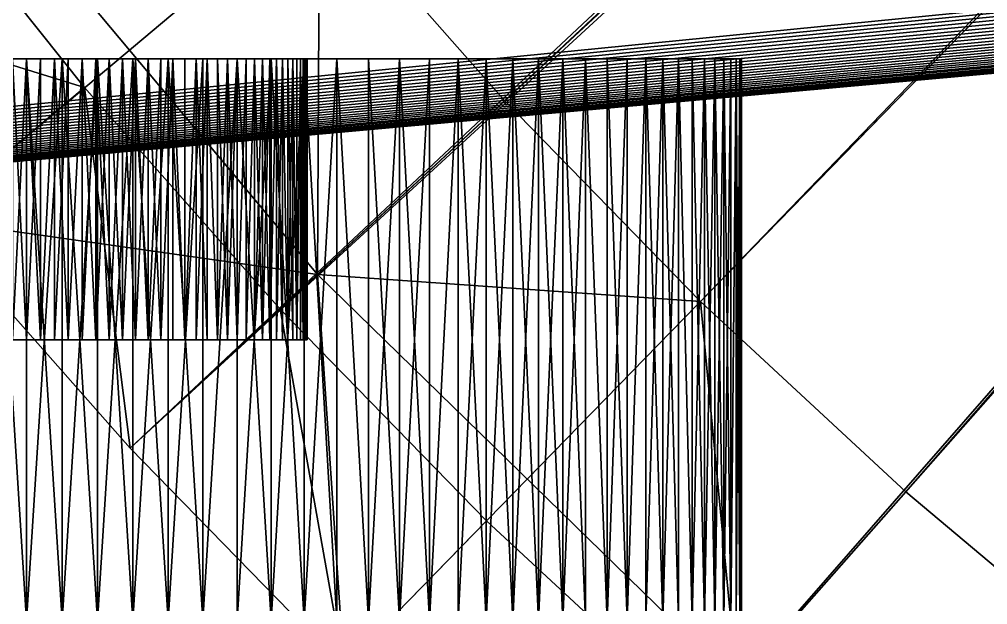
# Model space of a CAD drawing. Header units: millimetres. Extents: x 0 to 520, y -2 to 382.
# Drawn here: x 45.973 to 49.763, y 21.064 to 23.354 of the extents above; entities that cross this region are included whole.
import ezdxf

# ---------------------------------------------------------------- set-up
doc = ezdxf.new("R2010")
doc.units = ezdxf.units.MM

msp = doc.modelspace()

# ---------------------------------------------------------------- linework, layer by layer
at = {"layer": 'BRASS', "color": 52}
for points in [[(509.2, 369.2, 103), (10.8, 369.2, 103), (10.8, 10.8, 103)], [(509.2, 369.2, 103), (10.8, 10.8, 103), (509.2, 10.8, 103)], [(38.3153, 69.0037, 86), (183.401, 36.5929, 86), (20.5, 20.5, 86)], [(20.5, 20.5, 86), (183.401, 36.5929, 86), (183.4233, 36.5137, 86)], [(62.3147, 36.5859), (44.8688, 23.5087), (45.6149, 22.5731)], [(62.3147, 36.5859), (45.6149, 22.5731), (46.4068, 21.6759)], [(62.3147, 36.5859), (46.4068, 21.6759), (62.3873, 36.5036)], [(47.147, 23.8587, -14), (62.3147, 36.5859, -14), (47.8729, 23.0362, -14)], [(47.8729, 23.0362, -14), (62.3147, 36.5859, -14), (62.3873, 36.5036, -14)], [(20.5, 20.5, 86), (183.4233, 36.5137, 86), (183.4495, 36.4357, 86)], [(62.3873, 36.5036), (46.4068, 21.6759), (62.4639, 36.4251)], [(47.8729, 23.0362, -14), (62.3873, 36.5036, -14), (48.6388, 22.2509, -14)], [(48.6388, 22.2509, -14), (62.3873, 36.5036, -14), (62.4639, 36.4251, -14)], [(20.5, 20.5, 86), (183.4495, 36.4357, 86), (183.4796, 36.3591, 86)], [(62.4639, 36.4251), (46.4068, 21.6759), (47.2423, 20.8192)], [(62.4639, 36.4251), (47.2423, 20.8192), (48.1195, 20.0053)], [(62.5443, 36.3505), (62.4639, 36.4251), (48.1195, 20.0053)], [(48.6388, 22.2509, -14), (62.4639, 36.4251, -14), (49.4429, 21.5048, -14)], [(62.4639, 36.4251, -14), (62.5443, 36.3505, -14), (49.4429, 21.5048, -14)], [(20.5, 20.5, 86), (183.4796, 36.3591, 86), (183.5134, 36.2841, 86)], [(62.5443, 36.3505), (48.1195, 20.0053), (49.0362, 19.236)], [(62.6283, 36.28), (62.5443, 36.3505), (49.0362, 19.236)], [(49.4429, 21.5048, -14), (62.5443, 36.3505, -14), (50.2832, 20.7997, -14)], [(20.5, 20.5, 86), (183.5134, 36.2841, 86), (183.5509, 36.2109, 86)], [(62.6283, 36.28), (49.0362, 19.236), (49.9902, 18.5135)], [(20.5, 20.5, 86), (183.5509, 36.2109, 86), (183.5921, 36.1396, 86)], [(20.5, 20.5, 86), (183.5921, 36.1396, 86), (183.6367, 36.0705, 86)], [(20.5, 20.5, 86), (183.6367, 36.0705, 86), (183.6847, 36.0037, 86)], [(20.5, 20.5, 86), (183.6847, 36.0037, 86), (183.736, 35.9394, 86)], [(20.5, 20.5, 86), (183.736, 35.9394, 86), (183.7905, 35.8777, 86)], [(20.5, 20.5, 86), (183.7905, 35.8777, 86), (183.8479, 35.8188, 86)], [(183.8479, 35.8188, 86), (183.9082, 35.7629, 86), (20.5, 20.5, 86)], [(183.9082, 35.7629, 86), (183.9712, 35.71, 86), (20.5, 20.5, 86)], [(183.9712, 35.71, 86), (184.0368, 35.6603, 86), (20.5, 20.5, 86)], [(184.0368, 35.6603, 86), (184.1048, 35.614, 86), (20.5, 20.5, 86)], [(184.1048, 35.614, 86), (184.175, 35.5711, 86), (20.5, 20.5, 86)], [(184.175, 35.5711, 86), (184.2473, 35.5317, 86), (20.5, 20.5, 86)], [(184.2473, 35.5317, 86), (184.3214, 35.496, 86), (20.5, 20.5, 86)], [(184.3214, 35.496, 86), (184.3972, 35.4641, 86), (20.5, 20.5, 86)], [(184.3972, 35.4641, 86), (184.4745, 35.4359, 86), (20.5, 20.5, 86)], [(184.4745, 35.4359, 86), (184.5531, 35.4117, 86), (20.5, 20.5, 86)], [(184.5531, 35.4117, 86), (184.6328, 35.3914, 86), (20.5, 20.5, 86)], [(184.6328, 35.3914, 86), (184.7135, 35.3751, 86), (20.5, 20.5, 86)], [(184.7135, 35.3751, 86), (184.7948, 35.3628, 86), (20.5, 20.5, 86)], [(184.7948, 35.3628, 86), (184.8767, 35.3546, 86), (20.5, 20.5, 86)], [(184.8767, 35.3546, 86), (184.9589, 35.3505, 86), (20.5, 20.5, 86)], [(184.9589, 35.3505, 86), (185.0411, 35.3505, 86), (20.5, 20.5, 86)], [(499.5, 20.5, 86), (20.5, 20.5, 86), (185.0411, 35.3505, 86)], [(47.1398, 22.356, -13), (45.6149, 22.5731, -12), (45.666, 24.1125, -13)], [(47.1398, 22.356, -13), (45.666, 24.1125, -13), (47.147, 23.8587, -14)], [(44.8688, 23.5087, -3), (45.5065, 23.9917, -3), (46.2278, 23.0873, -3)], [(45.5065, 23.9917, -4), (44.8688, 23.5087, -4), (46.2278, 23.0873, -4)], [(45.5065, 23.9917, -3), (45.5065, 23.9917, -4), (46.2278, 23.0873, -4)], [(46.2278, 23.0873, -3), (45.5065, 23.9917, -3), (46.2278, 23.0873, -4)], [(47.1398, 22.356, -13), (47.147, 23.8587, -14), (47.8729, 23.0362, -14)], [(44.8688, 23.5087, -3), (46.2278, 23.0873, -3), (45.6149, 22.5731, -3)], [(46.2278, 23.0873, -4), (44.8688, 23.5087, -4), (45.6149, 22.5731, -4)], [(45.6149, 22.5731, -3), (46.2278, 23.0873, -3), (46.4068, 21.6759, -3)], [(46.2278, 23.0873, -4), (45.6149, 22.5731, -4), (46.4068, 21.6759, -4)], [(46.4068, 21.6759, -3), (46.2278, 23.0873, -3), (46.9932, 22.22, -3)], [(46.2278, 23.0873, -3), (46.2278, 23.0873, -4), (46.9932, 22.22, -4)], [(46.9932, 22.22, -3), (46.2278, 23.0873, -3), (46.9932, 22.22, -4)], [(46.2278, 23.0873, -4), (46.4068, 21.6759, -4), (46.9932, 22.22, -4)], [(47.1398, 22.356, -13), (47.8729, 23.0362, -14), (48.6388, 22.2509, -14)], [(45.6149, 22.5731), (45.6149, 22.5731, -3), (46.4068, 21.6759, -3)], [(46.4068, 21.6759), (45.6149, 22.5731), (46.4068, 21.6759, -3)], [(45.6149, 22.5731, -4), (45.6149, 22.5731, -12), (46.4068, 21.6759, -12)], [(46.4068, 21.6759, -4), (45.6149, 22.5731, -4), (46.4068, 21.6759, -12)], [(47.1398, 22.356, -13), (46.4068, 21.6759, -12), (45.6149, 22.5731, -12)], [(47.1398, 22.356, -13), (47.2423, 20.8192, -12), (46.4068, 21.6759, -12)], [(48.7812, 20.755, -13), (47.1398, 22.356, -13), (48.6388, 22.2509, -14)], [(48.7812, 20.755, -13), (47.2423, 20.8192, -12), (47.1398, 22.356, -13)], [(48.7812, 20.755, -13), (48.6388, 22.2509, -14), (49.4429, 21.5048, -14)], [(46.4068, 21.6759, -3), (46.9932, 22.22, -3), (47.2423, 20.8192, -3)], [(46.9932, 22.22, -4), (46.4068, 21.6759, -4), (47.2423, 20.8192, -4)], [(47.2423, 20.8192, -3), (46.9932, 22.22, -3), (47.8009, 21.3919, -3)], [(47.8009, 21.3919, -3), (46.9932, 22.22, -4), (47.8009, 21.3919, -4)], [(47.8009, 21.3919, -3), (46.9932, 22.22, -3), (46.9932, 22.22, -4)], [(46.9932, 22.22, -4), (47.2423, 20.8192, -4), (47.8009, 21.3919, -4)], [(46.4068, 21.6759), (46.4068, 21.6759, -3), (47.2423, 20.8192, -3)], [(47.2423, 20.8192), (46.4068, 21.6759), (47.2423, 20.8192, -3)], [(47.2423, 20.8192, -4), (46.4068, 21.6759, -12), (47.2423, 20.8192, -12)], [(47.2423, 20.8192, -4), (46.4068, 21.6759, -4), (46.4068, 21.6759, -12)], [(48.7812, 20.755, -13), (49.4429, 21.5048, -14), (50.2832, 20.7997, -14)], [(47.8009, 21.3919, -3), (48.6489, 20.6051, -3), (47.2423, 20.8192, -3)], [(48.6489, 20.6051, -4), (47.8009, 21.3919, -4), (47.2423, 20.8192, -4)], [(48.6489, 20.6051, -3), (47.8009, 21.3919, -4), (48.6489, 20.6051, -4)], [(48.6489, 20.6051, -3), (47.8009, 21.3919, -3), (47.8009, 21.3919, -4)]]:
    msp.add_3dface(points, dxfattribs=at)
at = {"layer": 'STEEL', "color": 8}
for points in [[(45.8604, 23.2, 42.2035), (46, 23.2, 42.2), (46, 21, 42.2)], [(45.8604, 23.2, 42.2035), (46, 21, 42.2), (45.8604, 21, 42.2035)], [(45.8604, 23.2, 47.7965), (45.8604, 21, 47.7965), (46, 21, 47.8)], [(46, 23.2, 47.8), (45.8604, 23.2, 47.7965), (46, 21, 47.8)], [(46, 23.2, 43.9), (46, 23.2, 42.2), (45.8604, 23.2, 42.2035)], [(46, 23.2, 43.9), (45.8604, 23.2, 42.2035), (45.9452, 23.2, 43.9014)], [(46, 23.2, 47.8), (45.9452, 23.2, 46.0986), (45.8604, 23.2, 47.7965)], [(46, 23.2, 47.8), (46, 23.2, 46.1), (45.9452, 23.2, 46.0986)], [(46, 23.2, 43.9), (45.9452, 23.2, 43.9014), (46, 22.1, 43.9)], [(46, 22.1, 43.9), (45.9452, 23.2, 43.9014), (45.9452, 22.1, 43.9014)], [(45.9452, 22.1, 46.0986), (46, 23.2, 46.1), (46, 22.1, 46.1)], [(45.9452, 23.2, 46.0986), (46, 23.2, 46.1), (45.9452, 22.1, 46.0986)], [(46.1396, 23.2, 47.7965), (46, 23.2, 47.8), (46, 21, 47.8)], [(46.1396, 23.2, 47.7965), (46, 21, 47.8), (46.1396, 21, 47.7965)], [(46, 23.2, 42.2), (46.1396, 23.2, 42.2035), (46.1396, 21, 42.2035)], [(46, 23.2, 42.2), (46.1396, 21, 42.2035), (46, 21, 42.2)], [(46.0548, 23.2, 43.9014), (46, 23.2, 42.2), (46, 23.2, 43.9)], [(46.0548, 23.2, 43.9014), (46.1396, 23.2, 42.2035), (46, 23.2, 42.2)], [(46, 23.2, 47.8), (46.0548, 23.2, 46.0986), (46, 23.2, 46.1)], [(46.1396, 23.2, 47.7965), (46.0548, 23.2, 46.0986), (46, 23.2, 47.8)], [(46, 23.2, 46.1), (46.0548, 23.2, 46.0986), (46, 22.1, 46.1)], [(46, 22.1, 46.1), (46.0548, 23.2, 46.0986), (46.0548, 22.1, 46.0986)], [(46.0548, 23.2, 43.9014), (46, 23.2, 43.9), (46.0548, 22.1, 43.9014)], [(46.0548, 22.1, 43.9014), (46, 23.2, 43.9), (46, 22.1, 43.9)], [(46.1095, 23.2, 43.9055), (46.1396, 23.2, 42.2035), (46.0548, 23.2, 43.9014)], [(46.2788, 23.2, 47.7861), (46.1095, 23.2, 46.0945), (46.0548, 23.2, 46.0986)], [(46.2788, 23.2, 47.7861), (46.0548, 23.2, 46.0986), (46.1396, 23.2, 47.7965)], [(46.0548, 22.1, 46.0986), (46.1095, 23.2, 46.0945), (46.1095, 22.1, 46.0945)], [(46.0548, 23.2, 46.0986), (46.1095, 23.2, 46.0945), (46.0548, 22.1, 46.0986)], [(46.1095, 22.1, 43.9055), (46.1095, 23.2, 43.9055), (46.0548, 22.1, 43.9014)], [(46.1095, 23.2, 43.9055), (46.0548, 23.2, 43.9014), (46.0548, 22.1, 43.9014)], [(46.1095, 23.2, 43.9055), (46.2788, 23.2, 42.2139), (46.1396, 23.2, 42.2035)], [(46.1639, 23.2, 43.9123), (46.2788, 23.2, 42.2139), (46.1095, 23.2, 43.9055)], [(46.4173, 23.2, 47.7687), (46.1639, 23.2, 46.0877), (46.1095, 23.2, 46.0945)], [(46.4173, 23.2, 47.7687), (46.1095, 23.2, 46.0945), (46.2788, 23.2, 47.7861)], [(46.1095, 22.1, 46.0945), (46.1639, 23.2, 46.0877), (46.1639, 22.1, 46.0877)], [(46.1095, 23.2, 46.0945), (46.1639, 23.2, 46.0877), (46.1095, 22.1, 46.0945)], [(46.1639, 22.1, 43.9123), (46.1095, 23.2, 43.9055), (46.1095, 22.1, 43.9055)], [(46.1639, 23.2, 43.9123), (46.1095, 23.2, 43.9055), (46.1639, 22.1, 43.9123)], [(46.2788, 23.2, 47.7861), (46.1396, 21, 47.7965), (46.2788, 21, 47.7861)], [(46.2788, 23.2, 47.7861), (46.1396, 23.2, 47.7965), (46.1396, 21, 47.7965)], [(46.1396, 23.2, 42.2035), (46.2788, 23.2, 42.2139), (46.2788, 21, 42.2139)], [(46.1396, 23.2, 42.2035), (46.2788, 21, 42.2139), (46.1396, 21, 42.2035)], [(46.1639, 23.2, 43.9123), (46.4173, 23.2, 42.2313), (46.2788, 23.2, 42.2139)], [(46.218, 23.2, 43.9218), (46.4173, 23.2, 42.2313), (46.1639, 23.2, 43.9123)], [(46.5548, 23.2, 47.7445), (46.218, 23.2, 46.0782), (46.1639, 23.2, 46.0877)], [(46.5548, 23.2, 47.7445), (46.1639, 23.2, 46.0877), (46.4173, 23.2, 47.7687)], [(46.1639, 22.1, 46.0877), (46.218, 23.2, 46.0782), (46.218, 22.1, 46.0782)], [(46.1639, 23.2, 46.0877), (46.218, 23.2, 46.0782), (46.1639, 22.1, 46.0877)], [(46.218, 22.1, 43.9218), (46.218, 23.2, 43.9218), (46.1639, 22.1, 43.9123)], [(46.218, 23.2, 43.9218), (46.1639, 23.2, 43.9123), (46.1639, 22.1, 43.9123)], [(46.218, 23.2, 43.9218), (46.5548, 23.2, 42.2555), (46.4173, 23.2, 42.2313)], [(46.2714, 23.2, 43.934), (46.5548, 23.2, 42.2555), (46.218, 23.2, 43.9218)], [(46.6909, 23.2, 47.7134), (46.2714, 23.2, 46.066), (46.218, 23.2, 46.0782)], [(46.6909, 23.2, 47.7134), (46.218, 23.2, 46.0782), (46.5548, 23.2, 47.7445)], [(46.218, 22.1, 46.0782), (46.2714, 23.2, 46.066), (46.2714, 22.1, 46.066)], [(46.218, 23.2, 46.0782), (46.2714, 23.2, 46.066), (46.218, 22.1, 46.0782)], [(46.2714, 22.1, 43.934), (46.218, 23.2, 43.9218), (46.218, 22.1, 43.9218)], [(46.2714, 23.2, 43.934), (46.218, 23.2, 43.9218), (46.2714, 22.1, 43.934)], [(46.2714, 23.2, 43.934), (46.6909, 23.2, 42.2866), (46.5548, 23.2, 42.2555)], [(46.3242, 23.2, 43.9489), (46.6909, 23.2, 42.2866), (46.2714, 23.2, 43.934)], [(46.8253, 23.2, 47.6756), (46.2714, 23.2, 46.066), (46.6909, 23.2, 47.7134)], [(46.8253, 23.2, 47.6756), (46.3242, 23.2, 46.0511), (46.2714, 23.2, 46.066)], [(46.2714, 22.1, 46.066), (46.3242, 23.2, 46.0511), (46.3242, 22.1, 46.0511)], [(46.2714, 23.2, 46.066), (46.3242, 23.2, 46.0511), (46.2714, 22.1, 46.066)], [(46.3242, 22.1, 43.9489), (46.2714, 23.2, 43.934), (46.2714, 22.1, 43.934)], [(46.3242, 23.2, 43.9489), (46.2714, 23.2, 43.934), (46.3242, 22.1, 43.9489)], [(46.4173, 23.2, 47.7687), (46.2788, 21, 47.7861), (46.4173, 21, 47.7687)], [(46.4173, 23.2, 47.7687), (46.2788, 23.2, 47.7861), (46.2788, 21, 47.7861)], [(46.2788, 23.2, 42.2139), (46.4173, 21, 42.2313), (46.2788, 21, 42.2139)], [(46.2788, 23.2, 42.2139), (46.4173, 23.2, 42.2313), (46.4173, 21, 42.2313)], [(46.3242, 23.2, 43.9489), (46.8253, 23.2, 42.3244), (46.6909, 23.2, 42.2866)], [(46.3762, 23.2, 43.9663), (46.8253, 23.2, 42.3244), (46.3242, 23.2, 43.9489)], [(46.8253, 23.2, 47.6756), (46.3762, 23.2, 46.0337), (46.3242, 23.2, 46.0511)], [(46.3242, 22.1, 46.0511), (46.3762, 23.2, 46.0337), (46.3762, 22.1, 46.0337)], [(46.3242, 23.2, 46.0511), (46.3762, 23.2, 46.0337), (46.3242, 22.1, 46.0511)], [(46.3762, 23.2, 43.9663), (46.3242, 23.2, 43.9489), (46.3762, 22.1, 43.9663)], [(46.3762, 22.1, 43.9663), (46.3242, 23.2, 43.9489), (46.3242, 22.1, 43.9489)], [(46.3762, 23.2, 43.9663), (46.9577, 23.2, 42.3689), (46.8253, 23.2, 42.3244)], [(46.4273, 23.2, 43.9864), (46.9577, 23.2, 42.3689), (46.3762, 23.2, 43.9663)], [(46.9577, 23.2, 47.6311), (46.3762, 23.2, 46.0337), (46.8253, 23.2, 47.6756)], [(46.9577, 23.2, 47.6311), (46.4273, 23.2, 46.0136), (46.3762, 23.2, 46.0337)], [(46.3762, 22.1, 46.0337), (46.4273, 23.2, 46.0136), (46.4273, 22.1, 46.0136)], [(46.3762, 23.2, 46.0337), (46.4273, 23.2, 46.0136), (46.3762, 22.1, 46.0337)], [(46.4273, 23.2, 43.9864), (46.3762, 23.2, 43.9663), (46.4273, 22.1, 43.9864)], [(46.4273, 22.1, 43.9864), (46.3762, 23.2, 43.9663), (46.3762, 22.1, 43.9663)], [(46.5548, 23.2, 47.7445), (46.4173, 21, 47.7687), (46.5548, 21, 47.7445)], [(46.5548, 23.2, 47.7445), (46.4173, 23.2, 47.7687), (46.4173, 21, 47.7687)], [(46.4173, 23.2, 42.2313), (46.5548, 21, 42.2555), (46.4173, 21, 42.2313)], [(46.4173, 23.2, 42.2313), (46.5548, 23.2, 42.2555), (46.5548, 21, 42.2555)], [(46.4273, 23.2, 43.9864), (47.0876, 23.2, 42.4199), (46.9577, 23.2, 42.3689)], [(46.4773, 23.2, 44.0089), (47.0876, 23.2, 42.4199), (46.4273, 23.2, 43.9864)], [(47.0876, 23.2, 47.5801), (46.4273, 23.2, 46.0136), (46.9577, 23.2, 47.6311)], [(47.2149, 23.2, 47.5227), (46.4273, 23.2, 46.0136), (47.0876, 23.2, 47.5801)], [(47.2149, 23.2, 47.5227), (46.4773, 23.2, 45.9911), (46.4273, 23.2, 46.0136)], [(46.4273, 22.1, 46.0136), (46.4773, 23.2, 45.9911), (46.4773, 22.1, 45.9911)], [(46.4273, 23.2, 46.0136), (46.4773, 23.2, 45.9911), (46.4273, 22.1, 46.0136)], [(46.4773, 23.2, 44.0089), (46.4273, 23.2, 43.9864), (46.4773, 22.1, 44.0089)], [(46.4773, 22.1, 44.0089), (46.4273, 23.2, 43.9864), (46.4273, 22.1, 43.9864)], [(46.4773, 23.2, 44.0089), (47.2149, 23.2, 42.4773), (47.0876, 23.2, 42.4199)], [(46.5261, 23.2, 44.034), (47.2149, 23.2, 42.4773), (46.4773, 23.2, 44.0089)], [(47.3391, 23.2, 47.459), (46.4773, 23.2, 45.9911), (47.2149, 23.2, 47.5227)], [(47.3391, 23.2, 47.459), (46.5261, 23.2, 45.966), (46.4773, 23.2, 45.9911)], [(46.4773, 22.1, 45.9911), (46.4773, 23.2, 45.9911), (46.5261, 22.1, 45.966)], [(46.4773, 23.2, 45.9911), (46.5261, 23.2, 45.966), (46.5261, 22.1, 45.966)], [(46.5261, 22.1, 44.034), (46.5261, 23.2, 44.034), (46.4773, 22.1, 44.0089)], [(46.5261, 23.2, 44.034), (46.4773, 23.2, 44.0089), (46.4773, 22.1, 44.0089)], [(46.5261, 23.2, 44.034), (47.3391, 23.2, 42.541), (47.2149, 23.2, 42.4773)], [(46.5736, 23.2, 44.0614), (47.3391, 23.2, 42.541), (46.5261, 23.2, 44.034)], [(47.3391, 23.2, 47.459), (46.5736, 23.2, 45.9386), (46.5261, 23.2, 45.966)], [(46.5261, 23.2, 45.966), (46.5736, 23.2, 45.9386), (46.5261, 22.1, 45.966)], [(46.5261, 22.1, 45.966), (46.5736, 23.2, 45.9386), (46.5736, 22.1, 45.9386)], [(46.5736, 22.1, 44.0614), (46.5736, 23.2, 44.0614), (46.5261, 22.1, 44.034)], [(46.5736, 23.2, 44.0614), (46.5261, 23.2, 44.034), (46.5261, 22.1, 44.034)], [(46.6909, 23.2, 47.7134), (46.5548, 21, 47.7445), (46.6909, 21, 47.7134)], [(46.6909, 23.2, 47.7134), (46.5548, 23.2, 47.7445), (46.5548, 21, 47.7445)], [(46.5548, 23.2, 42.2555), (46.6909, 21, 42.2866), (46.5548, 21, 42.2555)], [(46.5548, 23.2, 42.2555), (46.6909, 23.2, 42.2866), (46.6909, 21, 42.2866)], [(46.5736, 23.2, 44.0614), (47.5773, 23.2, 42.6865), (47.46, 23.2, 42.6108)], [(46.5736, 23.2, 44.0614), (47.46, 23.2, 42.6108), (47.3391, 23.2, 42.541)], [(46.6197, 23.2, 44.0911), (47.5773, 23.2, 42.6865), (46.5736, 23.2, 44.0614)], [(47.46, 23.2, 47.3892), (46.5736, 23.2, 45.9386), (47.3391, 23.2, 47.459)], [(47.5773, 23.2, 47.3135), (46.5736, 23.2, 45.9386), (47.46, 23.2, 47.3892)], [(47.5773, 23.2, 47.3135), (46.6197, 23.2, 45.9089), (46.5736, 23.2, 45.9386)], [(46.5736, 22.1, 45.9386), (46.5736, 23.2, 45.9386), (46.6197, 22.1, 45.9089)], [(46.5736, 23.2, 45.9386), (46.6197, 23.2, 45.9089), (46.6197, 22.1, 45.9089)], [(46.6197, 23.2, 44.0911), (46.5736, 23.2, 44.0614), (46.6197, 22.1, 44.0911)], [(46.6197, 22.1, 44.0911), (46.5736, 23.2, 44.0614), (46.5736, 22.1, 44.0614)], [(46.6642, 23.2, 44.1232), (47.5773, 23.2, 42.6865), (46.6197, 23.2, 44.0911)], [(47.5773, 23.2, 47.3135), (46.6642, 23.2, 45.8768), (46.6197, 23.2, 45.9089)], [(46.6197, 23.2, 45.9089), (46.6642, 23.2, 45.8768), (46.6197, 22.1, 45.9089)], [(46.6197, 22.1, 45.9089), (46.6642, 23.2, 45.8768), (46.6642, 22.1, 45.8768)], [(46.6642, 22.1, 44.1232), (46.6642, 23.2, 44.1232), (46.6197, 22.1, 44.0911)], [(46.6642, 23.2, 44.1232), (46.6197, 23.2, 44.0911), (46.6197, 22.1, 44.0911)], [(46.6642, 23.2, 44.1232), (47.6907, 23.2, 42.768), (47.5773, 23.2, 42.6865)], [(46.7071, 23.2, 44.1574), (47.6907, 23.2, 42.768), (46.6642, 23.2, 44.1232)], [(47.6907, 23.2, 47.232), (46.7071, 23.2, 45.8426), (46.6642, 23.2, 45.8768)], [(47.6907, 23.2, 47.232), (46.6642, 23.2, 45.8768), (47.5773, 23.2, 47.3135)], [(46.6642, 23.2, 45.8768), (46.7071, 23.2, 45.8426), (46.6642, 22.1, 45.8768)], [(46.6642, 22.1, 45.8768), (46.7071, 23.2, 45.8426), (46.7071, 22.1, 45.8426)], [(46.7071, 23.2, 44.1574), (46.6642, 23.2, 44.1232), (46.7071, 22.1, 44.1574)], [(46.7071, 22.1, 44.1574), (46.6642, 23.2, 44.1232), (46.6642, 22.1, 44.1232)], [(46.8253, 23.2, 47.6756), (46.6909, 21, 47.7134), (46.8253, 21, 47.6756)], [(46.8253, 23.2, 47.6756), (46.6909, 23.2, 47.7134), (46.6909, 21, 47.7134)], [(46.8253, 23.2, 42.3244), (46.8253, 21, 42.3244), (46.6909, 21, 42.2866)], [(46.6909, 23.2, 42.2866), (46.8253, 23.2, 42.3244), (46.6909, 21, 42.2866)], [(46.7071, 23.2, 44.1574), (47.7998, 23.2, 42.8551), (47.6907, 23.2, 42.768)], [(46.7482, 23.2, 44.1936), (47.7998, 23.2, 42.8551), (46.7071, 23.2, 44.1574)], [(47.7998, 23.2, 47.1449), (46.7071, 23.2, 45.8426), (47.6907, 23.2, 47.232)], [(47.9045, 23.2, 47.0525), (46.7482, 23.2, 45.8064), (46.7071, 23.2, 45.8426)], [(47.9045, 23.2, 47.0525), (46.7071, 23.2, 45.8426), (47.7998, 23.2, 47.1449)], [(46.7071, 22.1, 45.8426), (46.7071, 23.2, 45.8426), (46.7482, 22.1, 45.8064)], [(46.7071, 23.2, 45.8426), (46.7482, 23.2, 45.8064), (46.7482, 22.1, 45.8064)], [(46.7482, 23.2, 44.1936), (46.7071, 23.2, 44.1574), (46.7482, 22.1, 44.1936)], [(46.7482, 22.1, 44.1936), (46.7071, 23.2, 44.1574), (46.7071, 22.1, 44.1574)], [(46.7482, 23.2, 44.1936), (47.9045, 23.2, 42.9475), (47.7998, 23.2, 42.8551)], [(46.7875, 23.2, 44.2319), (47.9045, 23.2, 42.9475), (46.7482, 23.2, 44.1936)], [(48.0044, 23.2, 46.9551), (46.7875, 23.2, 45.7681), (46.7482, 23.2, 45.8064)], [(48.0044, 23.2, 46.9551), (46.7482, 23.2, 45.8064), (47.9045, 23.2, 47.0525)], [(46.7482, 23.2, 45.8064), (46.7875, 23.2, 45.7681), (46.7482, 22.1, 45.8064)], [(46.7482, 22.1, 45.8064), (46.7875, 23.2, 45.7681), (46.7875, 22.1, 45.7681)], [(46.7875, 23.2, 44.2319), (46.7482, 23.2, 44.1936), (46.7875, 22.1, 44.2319)], [(46.7875, 22.1, 44.2319), (46.7482, 23.2, 44.1936), (46.7482, 22.1, 44.1936)], [(48.0044, 23.2, 43.0449), (47.9045, 23.2, 42.9475), (46.7875, 23.2, 44.2319)], [(48.0994, 23.2, 43.1473), (48.0044, 23.2, 43.0449), (46.7875, 23.2, 44.2319)], [(48.0994, 23.2, 43.1473), (46.7875, 23.2, 44.2319), (46.8248, 23.2, 44.2721)], [(48.0994, 23.2, 46.8527), (46.8248, 23.2, 45.7279), (46.7875, 23.2, 45.7681)], [(48.0044, 23.2, 46.9551), (48.0994, 23.2, 46.8527), (46.7875, 23.2, 45.7681)], [(46.7875, 23.2, 45.7681), (46.8248, 23.2, 45.7279), (46.7875, 22.1, 45.7681)], [(46.7875, 22.1, 45.7681), (46.8248, 23.2, 45.7279), (46.8248, 22.1, 45.7279)], [(46.8248, 23.2, 44.2721), (46.7875, 23.2, 44.2319), (46.8248, 22.1, 44.2721)], [(46.8248, 22.1, 44.2721), (46.7875, 23.2, 44.2319), (46.7875, 22.1, 44.2319)], [(48.1891, 23.2, 43.2542), (48.0994, 23.2, 43.1473), (46.8248, 23.2, 44.2721)], [(48.1891, 23.2, 43.2542), (46.8248, 23.2, 44.2721), (46.86, 23.2, 44.3142)], [(48.0994, 23.2, 46.8527), (46.86, 23.2, 45.6858), (46.8248, 23.2, 45.7279)], [(46.8248, 23.2, 45.7279), (46.86, 23.2, 45.6858), (46.8248, 22.1, 45.7279)], [(46.8248, 22.1, 45.7279), (46.86, 23.2, 45.6858), (46.86, 22.1, 45.6858)], [(46.86, 22.1, 44.3142), (46.86, 23.2, 44.3142), (46.8248, 22.1, 44.2721)], [(46.86, 23.2, 44.3142), (46.8248, 23.2, 44.2721), (46.8248, 22.1, 44.2721)], [(46.9577, 23.2, 47.6311), (46.8253, 21, 47.6756), (46.9577, 21, 47.6311)], [(46.9577, 23.2, 47.6311), (46.8253, 23.2, 47.6756), (46.8253, 21, 47.6756)], [(46.8253, 23.2, 42.3244), (46.9577, 23.2, 42.3689), (46.9577, 21, 42.3689)], [(46.8253, 23.2, 42.3244), (46.9577, 21, 42.3689), (46.8253, 21, 42.3244)], [(48.1891, 23.2, 43.2542), (46.86, 23.2, 44.3142), (46.8931, 23.2, 44.3579)], [(48.1891, 23.2, 46.7458), (46.8931, 23.2, 45.6421), (46.86, 23.2, 45.6858)], [(48.0994, 23.2, 46.8527), (48.1891, 23.2, 46.7458), (46.86, 23.2, 45.6858)], [(46.86, 23.2, 45.6858), (46.8931, 23.2, 45.6421), (46.86, 22.1, 45.6858)], [(46.86, 22.1, 45.6858), (46.8931, 23.2, 45.6421), (46.8931, 22.1, 45.6421)], [(46.8931, 22.1, 44.3579), (46.8931, 23.2, 44.3579), (46.86, 22.1, 44.3142)], [(46.8931, 23.2, 44.3579), (46.86, 23.2, 44.3142), (46.86, 22.1, 44.3142)], [(48.2734, 23.2, 43.3655), (48.1891, 23.2, 43.2542), (46.8931, 23.2, 44.3579)], [(48.2734, 23.2, 43.3655), (46.8931, 23.2, 44.3579), (46.924, 23.2, 44.4032)], [(48.2734, 23.2, 46.6345), (46.924, 23.2, 45.5968), (46.8931, 23.2, 45.6421)], [(48.1891, 23.2, 46.7458), (48.2734, 23.2, 46.6345), (46.8931, 23.2, 45.6421)], [(46.8931, 23.2, 45.6421), (46.924, 23.2, 45.5968), (46.8931, 22.1, 45.6421)], [(46.8931, 22.1, 45.6421), (46.924, 23.2, 45.5968), (46.924, 22.1, 45.5968)], [(46.924, 23.2, 44.4032), (46.8931, 23.2, 44.3579), (46.924, 22.1, 44.4032)], [(46.924, 22.1, 44.4032), (46.8931, 23.2, 44.3579), (46.8931, 22.1, 44.3579)], [(48.3521, 23.2, 43.4809), (48.2734, 23.2, 43.3655), (46.924, 23.2, 44.4032)], [(48.3521, 23.2, 43.4809), (46.924, 23.2, 44.4032), (46.9526, 23.2, 44.45)], [(48.3521, 23.2, 46.5191), (46.9526, 23.2, 45.55), (46.924, 23.2, 45.5968)], [(48.2734, 23.2, 46.6345), (48.3521, 23.2, 46.5191), (46.924, 23.2, 45.5968)], [(46.924, 23.2, 45.5968), (46.9526, 23.2, 45.55), (46.924, 22.1, 45.5968)], [(46.924, 22.1, 45.5968), (46.9526, 23.2, 45.55), (46.9526, 22.1, 45.55)], [(46.9526, 23.2, 44.45), (46.924, 23.2, 44.4032), (46.9526, 22.1, 44.45)], [(46.9526, 22.1, 44.45), (46.924, 23.2, 44.4032), (46.924, 22.1, 44.4032)], [(48.4249, 23.2, 43.6), (48.3521, 23.2, 43.4809), (46.9526, 23.2, 44.45)], [(48.4916, 23.2, 43.7226), (46.9526, 23.2, 44.45), (46.9789, 23.2, 44.4982)], [(48.4916, 23.2, 43.7226), (48.4249, 23.2, 43.6), (46.9526, 23.2, 44.45)], [(48.4916, 23.2, 46.2774), (46.9789, 23.2, 45.5018), (46.9526, 23.2, 45.55)], [(48.4249, 23.2, 46.4), (48.4916, 23.2, 46.2774), (46.9526, 23.2, 45.55)], [(48.3521, 23.2, 46.5191), (48.4249, 23.2, 46.4), (46.9526, 23.2, 45.55)], [(46.9526, 23.2, 45.55), (46.9789, 23.2, 45.5018), (46.9526, 22.1, 45.55)], [(46.9526, 22.1, 45.55), (46.9789, 23.2, 45.5018), (46.9789, 22.1, 45.5018)], [(46.9789, 22.1, 44.4982), (46.9789, 23.2, 44.4982), (46.9526, 22.1, 44.45)], [(46.9789, 23.2, 44.4982), (46.9526, 23.2, 44.45), (46.9526, 22.1, 44.45)], [(47.0876, 23.2, 47.5801), (46.9577, 21, 47.6311), (47.0876, 21, 47.5801)], [(47.0876, 23.2, 47.5801), (46.9577, 23.2, 47.6311), (46.9577, 21, 47.6311)], [(46.9577, 23.2, 42.3689), (47.0876, 23.2, 42.4199), (47.0876, 21, 42.4199)], [(46.9577, 23.2, 42.3689), (47.0876, 21, 42.4199), (46.9577, 21, 42.3689)], [(48.5522, 23.2, 43.8484), (46.9789, 23.2, 44.4982), (47.0027, 23.2, 44.5476)], [(48.5522, 23.2, 43.8484), (48.4916, 23.2, 43.7226), (46.9789, 23.2, 44.4982)], [(48.4916, 23.2, 46.2774), (47.0027, 23.2, 45.4524), (46.9789, 23.2, 45.5018)], [(46.9789, 22.1, 45.5018), (47.0027, 23.2, 45.4524), (47.0027, 22.1, 45.4524)], [(46.9789, 23.2, 45.5018), (47.0027, 23.2, 45.4524), (46.9789, 22.1, 45.5018)], [(47.0027, 23.2, 44.5476), (46.9789, 23.2, 44.4982), (47.0027, 22.1, 44.5476)], [(47.0027, 22.1, 44.5476), (46.9789, 23.2, 44.4982), (46.9789, 22.1, 44.4982)], [(48.5522, 23.2, 43.8484), (47.0027, 23.2, 44.5476), (47.024, 23.2, 44.5981)], [(48.5522, 23.2, 46.1516), (47.024, 23.2, 45.4019), (47.0027, 23.2, 45.4524)], [(48.4916, 23.2, 46.2774), (48.5522, 23.2, 46.1516), (47.0027, 23.2, 45.4524)], [(47.0027, 22.1, 45.4524), (47.0027, 23.2, 45.4524), (47.024, 22.1, 45.4019)], [(47.0027, 23.2, 45.4524), (47.024, 23.2, 45.4019), (47.024, 22.1, 45.4019)], [(47.024, 23.2, 44.5981), (47.0027, 23.2, 44.5476), (47.024, 22.1, 44.5981)], [(47.024, 22.1, 44.5981), (47.0027, 23.2, 44.5476), (47.0027, 22.1, 44.5476)], [(48.6064, 23.2, 43.977), (48.5522, 23.2, 43.8484), (47.024, 23.2, 44.5981)], [(48.6542, 23.2, 44.1082), (47.024, 23.2, 44.5981), (47.0427, 23.2, 44.6497)], [(48.6542, 23.2, 44.1082), (48.6064, 23.2, 43.977), (47.024, 23.2, 44.5981)], [(48.6064, 23.2, 46.023), (47.0427, 23.2, 45.3503), (47.024, 23.2, 45.4019)], [(48.5522, 23.2, 46.1516), (48.6064, 23.2, 46.023), (47.024, 23.2, 45.4019)], [(47.024, 22.1, 45.4019), (47.024, 23.2, 45.4019), (47.0427, 22.1, 45.3503)], [(47.024, 23.2, 45.4019), (47.0427, 23.2, 45.3503), (47.0427, 22.1, 45.3503)], [(47.0427, 22.1, 44.6497), (47.0427, 23.2, 44.6497), (47.024, 22.1, 44.5981)], [(47.0427, 23.2, 44.6497), (47.024, 23.2, 44.5981), (47.024, 22.1, 44.5981)], [(48.6953, 23.2, 44.2416), (47.0427, 23.2, 44.6497), (47.0589, 23.2, 44.7021)], [(48.6953, 23.2, 44.2416), (48.6542, 23.2, 44.1082), (47.0427, 23.2, 44.6497)], [(48.6953, 23.2, 45.7584), (47.0589, 23.2, 45.2979), (47.0427, 23.2, 45.3503)], [(48.6542, 23.2, 45.8918), (48.6953, 23.2, 45.7584), (47.0427, 23.2, 45.3503)], [(48.6064, 23.2, 46.023), (48.6542, 23.2, 45.8918), (47.0427, 23.2, 45.3503)], [(47.0427, 22.1, 45.3503), (47.0427, 23.2, 45.3503), (47.0589, 22.1, 45.2979)], [(47.0427, 23.2, 45.3503), (47.0589, 23.2, 45.2979), (47.0589, 22.1, 45.2979)], [(47.0589, 23.2, 44.7021), (47.0427, 23.2, 44.6497), (47.0589, 22.1, 44.7021)], [(47.0589, 22.1, 44.7021), (47.0427, 23.2, 44.6497), (47.0427, 22.1, 44.6497)], [(48.7298, 23.2, 44.3769), (47.0589, 23.2, 44.7021), (47.0724, 23.2, 44.7552)], [(48.7298, 23.2, 44.3769), (48.6953, 23.2, 44.2416), (47.0589, 23.2, 44.7021)], [(48.7298, 23.2, 45.6231), (47.0724, 23.2, 45.2448), (47.0589, 23.2, 45.2979)], [(48.6953, 23.2, 45.7584), (48.7298, 23.2, 45.6231), (47.0589, 23.2, 45.2979)], [(47.0589, 22.1, 45.2979), (47.0724, 23.2, 45.2448), (47.0724, 22.1, 45.2448)], [(47.0589, 23.2, 45.2979), (47.0724, 23.2, 45.2448), (47.0589, 22.1, 45.2979)], [(47.0724, 22.1, 44.7552), (47.0724, 23.2, 44.7552), (47.0589, 22.1, 44.7021)], [(47.0724, 23.2, 44.7552), (47.0589, 23.2, 44.7021), (47.0589, 22.1, 44.7021)], [(48.7575, 23.2, 44.5138), (47.0724, 23.2, 44.7552), (47.0833, 23.2, 44.809)], [(48.7575, 23.2, 44.5138), (48.7298, 23.2, 44.3769), (47.0724, 23.2, 44.7552)], [(48.7575, 23.2, 45.4862), (47.0833, 23.2, 45.191), (47.0724, 23.2, 45.2448)], [(48.7298, 23.2, 45.6231), (48.7575, 23.2, 45.4862), (47.0724, 23.2, 45.2448)], [(47.0724, 22.1, 45.2448), (47.0833, 23.2, 45.191), (47.0833, 22.1, 45.191)], [(47.0724, 23.2, 45.2448), (47.0833, 23.2, 45.191), (47.0724, 22.1, 45.2448)], [(47.0833, 22.1, 44.809), (47.0724, 23.2, 44.7552), (47.0724, 22.1, 44.7552)], [(47.0833, 23.2, 44.809), (47.0724, 23.2, 44.7552), (47.0833, 22.1, 44.809)], [(48.7783, 23.2, 44.6518), (47.0833, 23.2, 44.809), (47.0915, 23.2, 44.8632)], [(48.7783, 23.2, 44.6518), (48.7575, 23.2, 44.5138), (47.0833, 23.2, 44.809)], [(48.7783, 23.2, 45.3482), (47.0915, 23.2, 45.1368), (47.0833, 23.2, 45.191)], [(48.7575, 23.2, 45.4862), (48.7783, 23.2, 45.3482), (47.0833, 23.2, 45.191)], [(47.0833, 22.1, 45.191), (47.0915, 23.2, 45.1368), (47.0915, 22.1, 45.1368)], [(47.0833, 23.2, 45.191), (47.0915, 23.2, 45.1368), (47.0833, 22.1, 45.191)], [(47.0915, 22.1, 44.8632), (47.0833, 23.2, 44.809), (47.0833, 22.1, 44.809)], [(47.0915, 23.2, 44.8632), (47.0833, 23.2, 44.809), (47.0915, 22.1, 44.8632)], [(47.2149, 23.2, 47.5227), (47.0876, 21, 47.5801), (47.2149, 21, 47.5227)], [(47.2149, 23.2, 47.5227), (47.0876, 23.2, 47.5801), (47.0876, 21, 47.5801)], [(47.0876, 23.2, 42.4199), (47.2149, 23.2, 42.4773), (47.2149, 21, 42.4773)], [(47.0876, 23.2, 42.4199), (47.2149, 21, 42.4773), (47.0876, 21, 42.4199)], [(48.7783, 23.2, 44.6518), (47.0915, 23.2, 44.8632), (47.0969, 23.2, 44.9178)], [(48.7922, 23.2, 45.2092), (47.0969, 23.2, 45.0822), (47.0915, 23.2, 45.1368)], [(48.7783, 23.2, 45.3482), (48.7922, 23.2, 45.2092), (47.0915, 23.2, 45.1368)], [(47.0915, 22.1, 45.1368), (47.0969, 23.2, 45.0822), (47.0969, 22.1, 45.0822)], [(47.0915, 23.2, 45.1368), (47.0969, 23.2, 45.0822), (47.0915, 22.1, 45.1368)], [(47.0969, 22.1, 44.9178), (47.0969, 23.2, 44.9178), (47.0915, 22.1, 44.8632)], [(47.0969, 23.2, 44.9178), (47.0915, 23.2, 44.8632), (47.0915, 22.1, 44.8632)], [(48.7922, 23.2, 44.7908), (48.7783, 23.2, 44.6518), (47.0969, 23.2, 44.9178)], [(48.7991, 23.2, 44.9302), (47.0969, 23.2, 44.9178), (47.0997, 23.2, 44.9726)], [(48.7991, 23.2, 44.9302), (48.7922, 23.2, 44.7908), (47.0969, 23.2, 44.9178)], [(48.7991, 23.2, 45.0698), (47.0997, 23.2, 45.0274), (47.0969, 23.2, 45.0822)], [(48.7922, 23.2, 45.2092), (48.7991, 23.2, 45.0698), (47.0969, 23.2, 45.0822)], [(47.0969, 22.1, 45.0822), (47.0997, 23.2, 45.0274), (47.0997, 22.1, 45.0274)], [(47.0969, 23.2, 45.0822), (47.0997, 23.2, 45.0274), (47.0969, 22.1, 45.0822)], [(47.0997, 22.1, 44.9726), (47.0969, 23.2, 44.9178), (47.0969, 22.1, 44.9178)], [(47.0997, 23.2, 44.9726), (47.0969, 23.2, 44.9178), (47.0997, 22.1, 44.9726)], [(48.7991, 23.2, 44.9302), (47.0997, 23.2, 44.9726), (47.0997, 23.2, 45.0274)], [(48.7991, 23.2, 45.0698), (48.7991, 23.2, 44.9302), (47.0997, 23.2, 45.0274)], [(47.0997, 22.1, 45.0274), (47.0997, 23.2, 44.9726), (47.0997, 22.1, 44.9726)], [(47.0997, 23.2, 45.0274), (47.0997, 23.2, 44.9726), (47.0997, 22.1, 45.0274)], [(47.2149, 23.2, 47.5227), (47.2149, 21, 47.5227), (47.3391, 21, 47.459)], [(47.3391, 23.2, 47.459), (47.2149, 23.2, 47.5227), (47.3391, 21, 47.459)], [(47.2149, 23.2, 42.4773), (47.3391, 23.2, 42.541), (47.3391, 21, 42.541)], [(47.2149, 23.2, 42.4773), (47.3391, 21, 42.541), (47.2149, 21, 42.4773)], [(47.46, 23.2, 47.3892), (47.3391, 23.2, 47.459), (47.3391, 21, 47.459)], [(47.46, 23.2, 47.3892), (47.3391, 21, 47.459), (47.46, 21, 47.3892)], [(47.3391, 23.2, 42.541), (47.46, 23.2, 42.6108), (47.46, 21, 42.6108)], [(47.3391, 23.2, 42.541), (47.46, 21, 42.6108), (47.3391, 21, 42.541)], [(47.5773, 23.2, 47.3135), (47.46, 23.2, 47.3892), (47.46, 21, 47.3892)], [(47.5773, 23.2, 47.3135), (47.46, 21, 47.3892), (47.5773, 21, 47.3135)], [(47.46, 23.2, 42.6108), (47.5773, 23.2, 42.6865), (47.5773, 21, 42.6865)], [(47.46, 23.2, 42.6108), (47.5773, 21, 42.6865), (47.46, 21, 42.6108)], [(47.6907, 23.2, 47.232), (47.5773, 23.2, 47.3135), (47.5773, 21, 47.3135)], [(47.6907, 23.2, 47.232), (47.5773, 21, 47.3135), (47.6907, 21, 47.232)], [(47.6907, 23.2, 42.768), (47.6907, 21, 42.768), (47.5773, 21, 42.6865)], [(47.5773, 23.2, 42.6865), (47.6907, 23.2, 42.768), (47.5773, 21, 42.6865)], [(47.7998, 23.2, 47.1449), (47.6907, 23.2, 47.232), (47.6907, 21, 47.232)], [(47.7998, 23.2, 47.1449), (47.6907, 21, 47.232), (47.7998, 21, 47.1449)], [(47.6907, 23.2, 42.768), (47.7998, 23.2, 42.8551), (47.7998, 21, 42.8551)], [(47.6907, 23.2, 42.768), (47.7998, 21, 42.8551), (47.6907, 21, 42.768)], [(47.7998, 23.2, 47.1449), (47.7998, 21, 47.1449), (47.9045, 21, 47.0525)], [(47.9045, 23.2, 47.0525), (47.7998, 23.2, 47.1449), (47.9045, 21, 47.0525)], [(47.9045, 23.2, 42.9475), (47.9045, 21, 42.9475), (47.7998, 21, 42.8551)], [(47.7998, 23.2, 42.8551), (47.9045, 23.2, 42.9475), (47.7998, 21, 42.8551)], [(48.0044, 23.2, 46.9551), (47.9045, 23.2, 47.0525), (47.9045, 21, 47.0525)], [(48.0044, 23.2, 46.9551), (47.9045, 21, 47.0525), (48.0044, 21, 46.9551)], [(47.9045, 23.2, 42.9475), (48.0044, 23.2, 43.0449), (48.0044, 21, 43.0449)], [(47.9045, 23.2, 42.9475), (48.0044, 21, 43.0449), (47.9045, 21, 42.9475)], [(48.0994, 23.2, 46.8527), (48.0044, 23.2, 46.9551), (48.0044, 21, 46.9551)], [(48.0994, 23.2, 46.8527), (48.0044, 21, 46.9551), (48.0994, 21, 46.8527)], [(48.0044, 23.2, 43.0449), (48.0994, 23.2, 43.1473), (48.0994, 21, 43.1473)], [(48.0044, 23.2, 43.0449), (48.0994, 21, 43.1473), (48.0044, 21, 43.0449)], [(48.1891, 23.2, 46.7458), (48.0994, 23.2, 46.8527), (48.0994, 21, 46.8527)], [(48.1891, 23.2, 46.7458), (48.0994, 21, 46.8527), (48.1891, 21, 46.7458)], [(48.0994, 23.2, 43.1473), (48.1891, 23.2, 43.2542), (48.1891, 21, 43.2542)], [(48.0994, 23.2, 43.1473), (48.1891, 21, 43.2542), (48.0994, 21, 43.1473)], [(48.1891, 23.2, 46.7458), (48.1891, 21, 46.7458), (48.2734, 21, 46.6345)], [(48.2734, 23.2, 46.6345), (48.1891, 23.2, 46.7458), (48.2734, 21, 46.6345)], [(48.1891, 23.2, 43.2542), (48.2734, 23.2, 43.3655), (48.2734, 21, 43.3655)], [(48.1891, 23.2, 43.2542), (48.2734, 21, 43.3655), (48.1891, 21, 43.2542)], [(48.3521, 23.2, 46.5191), (48.2734, 23.2, 46.6345), (48.2734, 21, 46.6345)], [(48.3521, 23.2, 46.5191), (48.2734, 21, 46.6345), (48.3521, 21, 46.5191)], [(48.2734, 23.2, 43.3655), (48.3521, 23.2, 43.4809), (48.3521, 21, 43.4809)], [(48.2734, 23.2, 43.3655), (48.3521, 21, 43.4809), (48.2734, 21, 43.3655)], [(48.4249, 23.2, 46.4), (48.3521, 23.2, 46.5191), (48.3521, 21, 46.5191)], [(48.4249, 23.2, 46.4), (48.3521, 21, 46.5191), (48.4249, 21, 46.4)], [(48.4249, 23.2, 43.6), (48.4249, 21, 43.6), (48.3521, 21, 43.4809)], [(48.3521, 23.2, 43.4809), (48.4249, 23.2, 43.6), (48.3521, 21, 43.4809)], [(48.4916, 23.2, 46.2774), (48.4249, 23.2, 46.4), (48.4249, 21, 46.4)], [(48.4916, 23.2, 46.2774), (48.4249, 21, 46.4), (48.4916, 21, 46.2774)], [(48.4249, 23.2, 43.6), (48.4916, 23.2, 43.7226), (48.4916, 21, 43.7226)], [(48.4249, 23.2, 43.6), (48.4916, 21, 43.7226), (48.4249, 21, 43.6)], [(48.5522, 23.2, 46.1516), (48.4916, 21, 46.2774), (48.5522, 21, 46.1516)], [(48.5522, 23.2, 46.1516), (48.4916, 23.2, 46.2774), (48.4916, 21, 46.2774)], [(48.4916, 23.2, 43.7226), (48.5522, 23.2, 43.8484), (48.5522, 21, 43.8484)], [(48.4916, 23.2, 43.7226), (48.5522, 21, 43.8484), (48.4916, 21, 43.7226)], [(48.5522, 23.2, 46.1516), (48.5522, 21, 46.1516), (48.6064, 21, 46.023)], [(48.6064, 23.2, 46.023), (48.5522, 23.2, 46.1516), (48.6064, 21, 46.023)], [(48.5522, 23.2, 43.8484), (48.6064, 23.2, 43.977), (48.6064, 21, 43.977)], [(48.5522, 23.2, 43.8484), (48.6064, 21, 43.977), (48.5522, 21, 43.8484)], [(48.6542, 23.2, 45.8918), (48.6064, 21, 46.023), (48.6542, 21, 45.8918)], [(48.6542, 23.2, 45.8918), (48.6064, 23.2, 46.023), (48.6064, 21, 46.023)], [(48.6064, 23.2, 43.977), (48.6542, 23.2, 44.1082), (48.6542, 21, 44.1082)], [(48.6064, 23.2, 43.977), (48.6542, 21, 44.1082), (48.6064, 21, 43.977)], [(48.6953, 23.2, 45.7584), (48.6542, 21, 45.8918), (48.6953, 21, 45.7584)], [(48.6953, 23.2, 45.7584), (48.6542, 23.2, 45.8918), (48.6542, 21, 45.8918)], [(48.6542, 23.2, 44.1082), (48.6953, 21, 44.2416), (48.6542, 21, 44.1082)], [(48.6542, 23.2, 44.1082), (48.6953, 23.2, 44.2416), (48.6953, 21, 44.2416)], [(48.6953, 23.2, 45.7584), (48.6953, 21, 45.7584), (48.7298, 21, 45.6231)], [(48.7298, 23.2, 45.6231), (48.6953, 23.2, 45.7584), (48.7298, 21, 45.6231)], [(48.7298, 23.2, 44.3769), (48.7298, 21, 44.3769), (48.6953, 21, 44.2416)], [(48.6953, 23.2, 44.2416), (48.7298, 23.2, 44.3769), (48.6953, 21, 44.2416)], [(48.7575, 23.2, 45.4862), (48.7298, 21, 45.6231), (48.7575, 21, 45.4862)], [(48.7575, 23.2, 45.4862), (48.7298, 23.2, 45.6231), (48.7298, 21, 45.6231)], [(48.7298, 23.2, 44.3769), (48.7575, 23.2, 44.5138), (48.7575, 21, 44.5138)], [(48.7298, 23.2, 44.3769), (48.7575, 21, 44.5138), (48.7298, 21, 44.3769)], [(48.7783, 23.2, 45.3482), (48.7575, 21, 45.4862), (48.7783, 21, 45.3482)], [(48.7783, 23.2, 45.3482), (48.7575, 23.2, 45.4862), (48.7575, 21, 45.4862)], [(48.7783, 23.2, 44.6518), (48.7783, 21, 44.6518), (48.7575, 21, 44.5138)], [(48.7575, 23.2, 44.5138), (48.7783, 23.2, 44.6518), (48.7575, 21, 44.5138)], [(48.7922, 23.2, 45.2092), (48.7783, 21, 45.3482), (48.7922, 21, 45.2092)], [(48.7922, 23.2, 45.2092), (48.7783, 23.2, 45.3482), (48.7783, 21, 45.3482)], [(48.7783, 23.2, 44.6518), (48.7922, 21, 44.7908), (48.7783, 21, 44.6518)], [(48.7783, 23.2, 44.6518), (48.7922, 23.2, 44.7908), (48.7922, 21, 44.7908)], [(48.7991, 23.2, 45.0698), (48.7922, 21, 45.2092), (48.7991, 21, 45.0698)], [(48.7991, 23.2, 45.0698), (48.7922, 23.2, 45.2092), (48.7922, 21, 45.2092)], [(48.7922, 23.2, 44.7908), (48.7991, 21, 44.9302), (48.7922, 21, 44.7908)], [(48.7922, 23.2, 44.7908), (48.7991, 23.2, 44.9302), (48.7991, 21, 44.9302)], [(48.7991, 23.2, 44.9302), (48.7991, 21, 45.0698), (48.7991, 21, 44.9302)], [(48.7991, 23.2, 44.9302), (48.7991, 23.2, 45.0698), (48.7991, 21, 45.0698)], [(46.7875, 22.1, 45.7681), (45.0211, 22.1, 44.4982), (45.2518, 22.1, 45.8064)], [(46.7875, 22.1, 45.7681), (45.0474, 22.1, 44.45), (45.0211, 22.1, 44.4982)], [(46.7875, 22.1, 45.7681), (45.1069, 22.1, 44.3579), (45.0474, 22.1, 44.45)], [(47.0724, 22.1, 45.2448), (45.14, 22.1, 44.3142), (45.1069, 22.1, 44.3579)], [(46.7875, 22.1, 45.7681), (47.0724, 22.1, 45.2448), (45.1069, 22.1, 44.3579)], [(47.0724, 22.1, 45.2448), (45.1752, 22.1, 44.2721), (45.14, 22.1, 44.3142)], [(47.0724, 22.1, 45.2448), (45.2125, 22.1, 44.2319), (45.1752, 22.1, 44.2721)], [(47.0833, 22.1, 44.809), (45.2518, 22.1, 44.1936), (45.2125, 22.1, 44.2319)], [(47.0724, 22.1, 45.2448), (47.0833, 22.1, 44.809), (45.2125, 22.1, 44.2319)], [(47.0833, 22.1, 44.809), (45.2929, 22.1, 44.1574), (45.2518, 22.1, 44.1936)], [(46.7875, 22.1, 45.7681), (45.2518, 22.1, 45.8064), (45.6238, 22.1, 46.0337)], [(47.0833, 22.1, 44.809), (45.3358, 22.1, 44.1232), (45.2929, 22.1, 44.1574)], [(47.0833, 22.1, 44.809), (45.3803, 22.1, 44.0911), (45.3358, 22.1, 44.1232)], [(47.0833, 22.1, 44.809), (45.4264, 22.1, 44.0614), (45.3803, 22.1, 44.0911)], [(47.0833, 22.1, 44.809), (45.5727, 22.1, 43.9864), (45.4264, 22.1, 44.0614)], [(47.0833, 22.1, 44.809), (45.6238, 22.1, 43.9663), (45.5727, 22.1, 43.9864)], [(47.0833, 22.1, 44.809), (45.6758, 22.1, 43.9489), (45.6238, 22.1, 43.9663)], [(46.7875, 22.1, 45.7681), (45.6238, 22.1, 46.0337), (45.8361, 22.1, 46.0877)], [(47.0833, 22.1, 44.809), (45.7286, 22.1, 43.934), (45.6758, 22.1, 43.9489)], [(47.0833, 22.1, 44.809), (45.782, 22.1, 43.9218), (45.7286, 22.1, 43.934)], [(47.0833, 22.1, 44.809), (45.8361, 22.1, 43.9123), (45.782, 22.1, 43.9218)], [(47.0833, 22.1, 44.809), (45.8905, 22.1, 43.9055), (45.8361, 22.1, 43.9123)], [(46.3242, 22.1, 46.0511), (45.8361, 22.1, 46.0877), (45.8905, 22.1, 46.0945)], [(46.7875, 22.1, 45.7681), (45.8361, 22.1, 46.0877), (46.3242, 22.1, 46.0511)], [(47.0833, 22.1, 44.809), (45.9452, 22.1, 43.9014), (45.8905, 22.1, 43.9055)], [(46.3242, 22.1, 46.0511), (45.8905, 22.1, 46.0945), (45.9452, 22.1, 46.0986)], [(47.0833, 22.1, 44.809), (46, 22.1, 43.9), (45.9452, 22.1, 43.9014)], [(46.0548, 22.1, 46.0986), (45.9452, 22.1, 46.0986), (46, 22.1, 46.1)], [(46.3242, 22.1, 46.0511), (45.9452, 22.1, 46.0986), (46.0548, 22.1, 46.0986)], [(46.1095, 22.1, 43.9055), (46.0548, 22.1, 43.9014), (46, 22.1, 43.9)], [(47.0833, 22.1, 44.809), (46.1095, 22.1, 43.9055), (46, 22.1, 43.9)], [(46.1639, 22.1, 46.0877), (46.0548, 22.1, 46.0986), (46.1095, 22.1, 46.0945)], [(46.3242, 22.1, 46.0511), (46.0548, 22.1, 46.0986), (46.1639, 22.1, 46.0877)], [(47.0833, 22.1, 44.809), (46.1639, 22.1, 43.9123), (46.1095, 22.1, 43.9055)], [(46.8931, 22.1, 44.3579), (46.218, 22.1, 43.9218), (46.1639, 22.1, 43.9123)], [(47.0833, 22.1, 44.809), (46.8931, 22.1, 44.3579), (46.1639, 22.1, 43.9123)], [(46.2714, 22.1, 46.066), (46.1639, 22.1, 46.0877), (46.218, 22.1, 46.0782)], [(46.3242, 22.1, 46.0511), (46.1639, 22.1, 46.0877), (46.2714, 22.1, 46.066)], [(46.8931, 22.1, 44.3579), (46.2714, 22.1, 43.934), (46.218, 22.1, 43.9218)], [(46.5261, 22.1, 44.034), (46.3242, 22.1, 43.9489), (46.2714, 22.1, 43.934)], [(46.8931, 22.1, 44.3579), (46.5261, 22.1, 44.034), (46.2714, 22.1, 43.934)], [(46.5261, 22.1, 44.034), (46.3762, 22.1, 43.9663), (46.3242, 22.1, 43.9489)], [(46.4273, 22.1, 46.0136), (46.3242, 22.1, 46.0511), (46.3762, 22.1, 46.0337)], [(46.4773, 22.1, 45.9911), (46.3242, 22.1, 46.0511), (46.4273, 22.1, 46.0136)], [(46.6197, 22.1, 45.9089), (46.3242, 22.1, 46.0511), (46.4773, 22.1, 45.9911)], [(46.7875, 22.1, 45.7681), (46.3242, 22.1, 46.0511), (46.6197, 22.1, 45.9089)], [(46.5261, 22.1, 44.034), (46.4273, 22.1, 43.9864), (46.3762, 22.1, 43.9663)], [(46.5261, 22.1, 44.034), (46.4773, 22.1, 44.0089), (46.4273, 22.1, 43.9864)], [(46.5736, 22.1, 45.9386), (46.4773, 22.1, 45.9911), (46.5261, 22.1, 45.966)], [(46.6197, 22.1, 45.9089), (46.4773, 22.1, 45.9911), (46.5736, 22.1, 45.9386)], [(46.6197, 22.1, 44.0911), (46.5736, 22.1, 44.0614), (46.5261, 22.1, 44.034)], [(46.6642, 22.1, 44.1232), (46.6197, 22.1, 44.0911), (46.5261, 22.1, 44.034)], [(46.7071, 22.1, 44.1574), (46.6642, 22.1, 44.1232), (46.5261, 22.1, 44.034)], [(46.8931, 22.1, 44.3579), (46.7071, 22.1, 44.1574), (46.5261, 22.1, 44.034)], [(46.7482, 22.1, 45.8064), (46.6197, 22.1, 45.9089), (46.6642, 22.1, 45.8768)], [(46.7875, 22.1, 45.7681), (46.6197, 22.1, 45.9089), (46.7482, 22.1, 45.8064)], [(46.7482, 22.1, 45.8064), (46.6642, 22.1, 45.8768), (46.7071, 22.1, 45.8426)], [(46.8931, 22.1, 44.3579), (46.7482, 22.1, 44.1936), (46.7071, 22.1, 44.1574)], [(46.8931, 22.1, 44.3579), (46.7875, 22.1, 44.2319), (46.7482, 22.1, 44.1936)], [(46.86, 22.1, 44.3142), (46.8248, 22.1, 44.2721), (46.7875, 22.1, 44.2319)], [(46.8931, 22.1, 44.3579), (46.86, 22.1, 44.3142), (46.7875, 22.1, 44.2319)], [(46.7875, 22.1, 45.7681), (46.8248, 22.1, 45.7279), (46.86, 22.1, 45.6858)], [(46.7875, 22.1, 45.7681), (46.86, 22.1, 45.6858), (46.8931, 22.1, 45.6421)], [(46.7875, 22.1, 45.7681), (47.024, 22.1, 45.4019), (47.0724, 22.1, 45.2448)], [(46.7875, 22.1, 45.7681), (46.9789, 22.1, 45.5018), (47.024, 22.1, 45.4019)], [(46.7875, 22.1, 45.7681), (46.8931, 22.1, 45.6421), (46.9789, 22.1, 45.5018)], [(47.0589, 22.1, 44.7021), (46.924, 22.1, 44.4032), (46.8931, 22.1, 44.3579)], [(47.0833, 22.1, 44.809), (47.0589, 22.1, 44.7021), (46.8931, 22.1, 44.3579)], [(46.8931, 22.1, 45.6421), (46.924, 22.1, 45.5968), (46.9789, 22.1, 45.5018)], [(46.9789, 22.1, 44.4982), (46.9526, 22.1, 44.45), (46.924, 22.1, 44.4032)], [(47.0589, 22.1, 44.7021), (46.9789, 22.1, 44.4982), (46.924, 22.1, 44.4032)], [(46.924, 22.1, 45.5968), (46.9526, 22.1, 45.55), (46.9789, 22.1, 45.5018)], [(47.024, 22.1, 44.5981), (47.0027, 22.1, 44.5476), (46.9789, 22.1, 44.4982)], [(47.0589, 22.1, 44.7021), (47.024, 22.1, 44.5981), (46.9789, 22.1, 44.4982)], [(46.9789, 22.1, 45.5018), (47.0027, 22.1, 45.4524), (47.024, 22.1, 45.4019)], [(47.0589, 22.1, 44.7021), (47.0427, 22.1, 44.6497), (47.024, 22.1, 44.5981)], [(47.024, 22.1, 45.4019), (47.0427, 22.1, 45.3503), (47.0589, 22.1, 45.2979)], [(47.024, 22.1, 45.4019), (47.0589, 22.1, 45.2979), (47.0724, 22.1, 45.2448)], [(47.0833, 22.1, 44.809), (47.0724, 22.1, 44.7552), (47.0589, 22.1, 44.7021)], [(47.0724, 22.1, 45.2448), (47.0833, 22.1, 45.191), (47.0915, 22.1, 45.1368)], [(47.0724, 22.1, 45.2448), (47.0915, 22.1, 45.1368), (47.0969, 22.1, 45.0822)], [(47.0724, 22.1, 45.2448), (47.0969, 22.1, 45.0822), (47.0833, 22.1, 44.809)], [(47.0969, 22.1, 44.9178), (47.0915, 22.1, 44.8632), (47.0833, 22.1, 44.809)], [(47.0969, 22.1, 45.0822), (47.0969, 22.1, 44.9178), (47.0833, 22.1, 44.809)], [(47.0969, 22.1, 45.0822), (47.0997, 22.1, 45.0274), (47.0997, 22.1, 44.9726)], [(47.0969, 22.1, 45.0822), (47.0997, 22.1, 44.9726), (47.0969, 22.1, 44.9178)]]:
    msp.add_3dface(points, dxfattribs=at)

doc.saveas('drawing.dxf')
